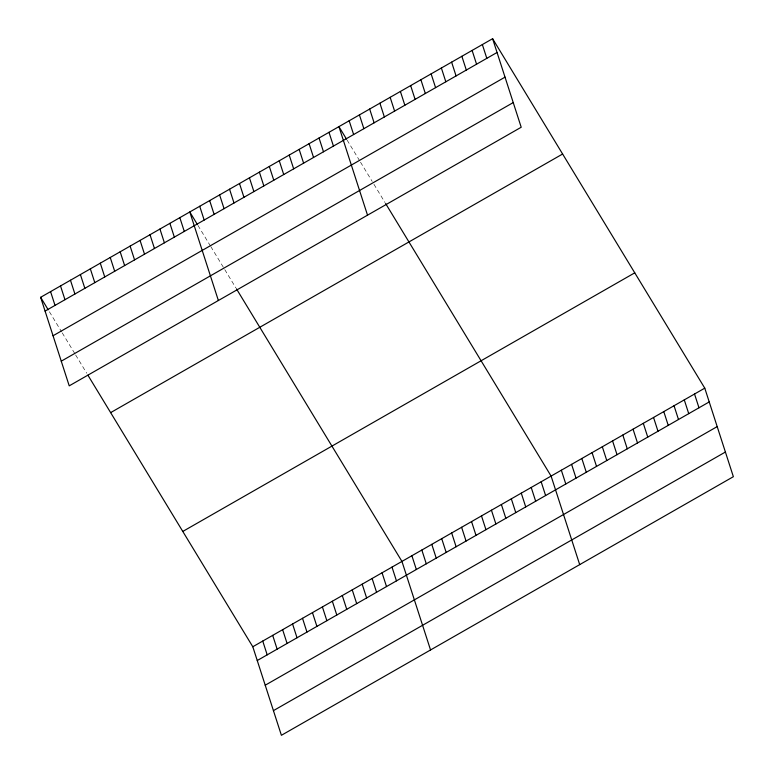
<?xml version="1.0" encoding="UTF-8"?>
<svg xmlns="http://www.w3.org/2000/svg" width="774" height="774" viewBox="0 0 774 774"><rect width="100%" height="100%" fill="white"/><g stroke="black" fill="none" stroke-linecap="round" stroke-linejoin="round"><path stroke-width="0.58" stroke-dasharray="3.87 2.9" d="M347.1 140.075L359.939 161.224M360.52 162.182L372.188 181.406M373.939 184.289L385.026 202.546M197.951 225.418L210.199 245.6M210.789 246.558L224.208 268.665M224.789 269.623L235.877 287.88M49.381 311.719L61.639 331.901M62.22 332.859L75.059 353.999M75.639 354.966L86.727 373.223"/><path stroke-width="1.16" d="M492.603 38.7L521.202 127.246L69.225 385.849L40.635 297.303L492.603 38.7L704.775 388.151L733.365 476.697L281.397 735.3L252.798 646.754L87.888 375.148M45.086 311.08L497.053 52.477M53.048 335.752L505.016 77.148M61.262 361.177L513.23 102.574M110.643 412.619L562.621 154.016M182.79 531.438L634.757 272.835M252.798 646.754L704.775 388.151M257.249 660.532L709.226 401.929M265.221 685.213L717.188 426.609M273.435 710.629L725.402 452.026M346.51 139.117L338.925 126.626L367.524 215.172M385.607 203.504L551.098 476.078L579.697 564.623M197.37 224.46L189.785 211.96L218.374 300.506M236.457 288.847L401.948 561.421L430.547 649.957M40.635 297.303L48.22 309.793M694.53 394.014L698.98 407.792M684.284 399.877L688.734 413.655M674.038 405.74L678.488 419.518M663.792 411.604L668.243 425.381M653.546 417.467L657.997 431.244M643.3 423.32L647.751 437.107M633.055 429.183L637.505 442.96M622.818 435.046L627.269 448.823M612.573 440.909L617.023 454.686M482.357 44.563L486.807 58.34M602.327 446.772L606.777 460.549M472.111 50.426L476.561 64.203M592.081 452.635L596.531 466.412M461.865 56.289L466.316 70.066M581.835 458.498L586.286 472.275M451.619 62.143L456.07 75.929M571.589 464.352L576.04 478.139M441.373 68.006L445.824 81.783M561.344 470.215L565.794 483.992M431.128 73.869L435.578 87.646M420.892 79.732L425.332 93.509M541.161 481.767L545.612 495.544M410.646 85.595L415.096 99.372M531.216 487.456L535.666 501.233M400.4 91.458L404.85 105.235M521.27 493.144L525.72 506.922M390.154 97.321L394.605 111.098M511.324 498.833L515.774 512.611M379.908 103.174L384.359 116.961M501.388 504.522L505.838 518.309M369.662 109.037L374.113 122.814M491.442 510.211L495.892 523.998M359.417 114.9L363.867 128.678M481.496 515.9L485.946 529.687M349.171 120.763L353.621 134.541M471.56 521.599L476.01 535.376M461.614 527.288L466.064 541.065M328.989 132.315L333.439 146.093M451.668 532.976L456.118 546.754M319.043 138.004L323.493 151.781M441.722 538.665L446.172 552.442M309.097 143.693L313.547 157.47M431.786 544.354L436.236 558.131M299.161 149.382L303.611 163.159M421.84 550.043L426.29 563.82M289.215 155.071L293.665 168.848M411.894 555.732L416.344 569.509M279.269 160.76L283.719 174.537M269.323 166.449L273.773 180.226M392.012 567.11L396.462 580.887M259.387 172.138L263.837 185.915M382.066 572.799L386.516 586.576M249.441 177.827L253.891 191.604M372.12 578.488L376.57 592.265M239.495 183.515L243.945 197.293M362.184 584.176L366.624 597.954M229.549 189.204L234 202.982M352.238 589.865L356.688 603.643M219.613 194.893L224.063 208.67M342.292 595.554L346.742 609.332M209.667 200.582L214.117 214.359M332.346 601.243L336.796 615.02M199.721 206.271L204.172 220.048M322.41 606.932L326.86 620.709M312.464 612.621L316.914 626.398M179.839 217.649L184.289 231.436M302.518 618.31L306.968 632.087M169.893 223.338L174.344 237.125M292.572 623.999L297.023 637.776M159.947 229.036L164.398 242.813M282.636 629.688L287.086 643.465M150.011 234.725L154.461 248.502M272.69 635.377L277.14 649.154M140.065 240.414L144.515 254.191M262.744 641.066L267.194 654.843M130.119 246.103L134.57 259.88M120.173 251.792L124.624 265.569M110.237 257.481L114.687 271.258M100.291 263.17L104.742 276.947M90.345 268.859L94.796 282.636M80.399 274.547L84.85 288.325M70.463 280.236L74.914 294.014M60.517 285.925L64.968 299.702M50.571 291.614L55.022 305.391"/></g></svg>
